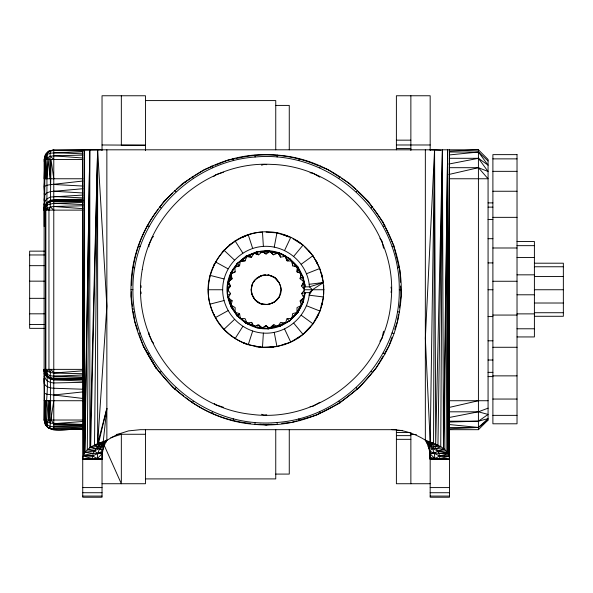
<?xml version="1.0" encoding="UTF-8"?>
<svg xmlns="http://www.w3.org/2000/svg" width="593" height="593" viewBox="0 0 593 593"><rect width="100%" height="100%" fill="white"/><g stroke="black" fill="none" stroke-linecap="round" stroke-linejoin="round"><path stroke-width="0.89" d="M430.17 459.531L434.921 458.634L439.539 455.973L448.145 453.778L449.472 149.807L449.057 456.158L439.539 455.973L429.502 450.932L429.502 449.079L430.162 458.634L449.442 458.634L449.057 456.158L447.545 452.926L449.472 149.807L449.472 459.531L430.17 459.531L430.162 452.162M425.344 149.807L425.344 440.31L427.383 444.09L429.48 444.187L431.593 444.187L433.557 443.253L434.573 149.807L425.344 338.24L430.192 441.963C436.492 444.483 443.646 446.989 447.545 452.926L429.747 453.423L434.921 458.634L439.821 459.531C439.939 454.549 437.856 449.657 434.158 446.314C422.105 436.819 407.517 429.806 391.906 429.68M430.125 457.21L434.921 458.634L434.328 453.4L432.564 448.567L431.185 446.314L427.383 444.09L428.68 447.915L436.24 448.567L440.74 446.722L442.4 149.807L435.699 444.209L434.573 149.807L430.192 441.963L426.367 442.208M102.033 459.531L97.274 458.634L92.656 455.973L83.405 455.298L84.629 452.919L84.569 149.807L84.362 453.437L82.731 149.807L83.405 455.298L82.731 459.531L102.033 459.531C101.914 452.837 103.249 446.018 106.859 440.31L117.192 434.491L128.496 430.896L140.289 429.68L396.391 429.68L396.391 483.732L430.17 483.732M82.916 210.122L44.127 210.122L44.697 206.846L44.838 156.886L45.416 154.654L48.952 151.096L51.05 150.533L102.033 149.807M102.381 449.709L102.389 453.408L97.875 453.4L94.383 450.932L87.29 449.724L89.795 149.807L84.629 452.919C89.765 445.706 98.912 443.171 106.859 440.31L106.859 149.807M102.389 453.408L97.274 458.634L92.323 459.531C91.937 450.502 99.394 443.935 106.859 440.31L105.828 442.2L103.59 442.185L103.234 441.526L106.859 408.451L97.652 443.69L97.623 149.807L89.869 447.804L89.795 149.807L84.91 452.37L94.383 450.932L104.005 446.336L98.045 446.314L94.517 445.084L97.623 149.807L106.859 306.151L97.652 443.69L104.813 444.201M44.127 382.492L44.178 378.512M429.717 453.082L434.328 453.4L437.819 450.932L444.135 449.064L447.633 149.807L447.545 452.926L437.819 450.932L432.564 448.567L429.502 450.932L428.68 447.915L431.185 446.314L440.74 446.722M432.564 448.567L434.158 446.314L437.938 445.21L442.4 149.807L443.445 448.59L447.633 149.807L446.136 450.932L437.819 450.932M103.019 447.53L103.026 449.375L99.631 448.567L95.955 448.567L90.655 447.218L97.623 149.807M320.168 269.304L323.548 282.49L309.435 286.849L305.076 286.849L303.616 288.398C305.64 272.676 293.535 258.652 279.57 253.048C257.221 244.583 230.707 260.312 227.438 283.988C223.665 307.582 244.442 330.36 268.288 328.767C287.331 327.595 303.601 311.673 305.076 292.638L303.616 291.089M82.916 429.68C71.442 426.486 54.074 435.855 45.416 424.833L44.127 420.029L44.697 372.641L44.127 369.365L82.916 369.365M82.916 199.166L53.778 199.7C48.344 199.759 43.786 204.548 44.127 210.004C44.178 205.986 46.847 202.673 50.42 201.079L51.035 159.458L53.778 178.76M260.223 252.003L268.288 250.72L268.221 252.603L262.091 251.602L256.813 251.773L245.584 257.229M256.117 252.877L253.863 253.507L251.573 257.125L246.747 256.665L245.109 260.853L240.84 261.031L237.222 263.403L234.902 267.621L235.176 271.89L231.344 273.788L229.647 276.679M131.357 291.712L131.142 296.292L132.587 306.284M131.661 285.3C131.942 258.163 141.468 231.048 158.064 209.581M252.655 324.097L251.573 322.362L246.925 322.955L245.109 318.634L240.84 318.463L237.222 316.084L231.878 305.988L231.062 305.343L232.137 300.777L228.779 298.123L227.438 295.507L227.779 289.525L229.661 284.277L227.438 283.988L227.779 289.97L230.588 293.476L228.676 297.063L228.676 299.754M304.35 283.135L303.416 281.364L300.058 278.71L301.2 274.359L297.738 266.798L291.578 261.113L287.086 260.853C286.152 252.974 276.145 252.418 270.111 251.602L268.206 251.395M228.416 283.773L228.639 280.489M309.435 292.638C308.078 315.765 286.486 334.726 263.374 333.088C241.158 331.798 222.56 312 222.671 289.747C222.56 267.495 241.158 247.689 263.374 246.399C285.574 244.894 306.507 262.21 309.183 284.299L323.548 282.49L312.422 289.747L309.435 292.638L305.076 292.638L303.26 298.279L303.053 302.474L301.2 305.121L297.738 312.689L291.578 318.374L287.086 318.634L285.455 322.822L279.57 326.439C274.856 325.06 269.771 330.768 266.101 325.453L262.314 327.885L256.813 327.714L253.73 325.809L251.573 322.362M304.52 288.235L304.224 290.362L301.615 293.476L303.631 297.486L303.053 302.474L301.177 304.683L296.974 312.452L292.638 313.638L292.015 317.87L289.68 320.917L285.07 323.044L280.622 322.362L278.154 326.128L268.288 328.767L260.223 327.484M304.654 285.648L304.75 283.921L304.75 285.715M82.916 381.077L53.778 379.787C48.708 379.705 44.178 375.488 44.127 370.343L45.416 374.168L46.921 376.155C48.93 393.085 43.645 410.497 47.455 427.101L48.952 428.391L53.778 428.969L82.916 429.399M228.846 299.769L228.661 297.931C228.335 297.745 232.019 304.187 230.796 306.522L236.348 313.704M249.097 344.985L262.462 347.535L263.374 333.088M323.719 294.284L323.719 285.211M231.374 277.398L230.981 274.589L231.522 273.669M278.339 325.98L270.534 327.736L268.288 328.767L261.869 327.833L258.674 324.675L254.471 326.261L246.154 323.355L240.291 318.078L239.565 313.638L235.073 312.289L235.176 307.597L230.996 305.128M294.158 265.842L297.234 267.399L297.026 271.89C303.935 273.225 303.868 281.46 305.076 286.849L303.26 281.208L303.053 277.02L300.859 273.788M44.697 178.76L44.127 186.543L46.921 185.246L50.42 184.645L82.916 181.028M82.916 379.016L53.778 379.016L50.42 378.416L51.05 378.282L48.248 377.022L45.416 374.168L44.127 369.365L45.416 374.168L46.921 376.155L50.42 378.416L50.42 400.727L48.952 420.029L50.353 423.202L50.064 426.33L50.353 428.48L51.05 428.954M130.986 289.747C130.223 212.338 200.175 147.939 277.257 155.092C354.466 160.725 412.861 235.755 399.371 311.985C388.934 379.639 323.015 430.889 254.938 424.395C186.639 419.54 130.186 358.216 130.986 289.747L132.914 289.747C132.165 366.044 201.116 429.525 277.094 422.475C344.429 417.687 400.075 357.238 399.282 289.747C400.038 213.443 331.079 149.962 255.101 157.012C187.773 161.8 132.128 222.249 132.914 289.747M255.101 422.475L254.938 424.395L277.257 424.395L277.094 422.475M277.094 157.012L277.257 155.092M51.05 150.533L50.353 151.007L50.064 153.157L50.42 184.645M82.916 373.723L53.778 373.019L51.05 369.365L50.064 375.666L50.353 377.815L53.778 379.016L48.952 377.726L45.602 374.072M228.223 283.713L230.796 272.965L235.228 267.035L239.602 265.56L237.222 263.403L234.902 267.621M304.572 285.656L304.75 283.921M228.505 284.099L228.787 281.364L232.137 278.71L230.996 274.359M97.274 458.634C97.237 451.34 101.055 444.587 106.859 440.31M304.424 289.517L304.424 289.962L301.615 286.011L303.601 282.224L301.615 286.011M82.916 382.337L53.778 382.967L50.42 382.47L46.921 380.624L44.697 377.748L44.127 377.852C44.72 391.973 44.149 405.782 45.416 420.029L44.838 422.601L45.416 424.833L48.952 428.391M224.035 300.547L210.011 304.142C198.01 259.934 244.034 218.765 286.634 235.599C323.6 248.897 336.001 299.191 309.442 328.144C283.906 357.994 232.478 351.753 214.829 316.655C195.49 281.416 221.33 234.317 261.572 232.122M82.916 200.76L51.05 201.205L50.353 201.672L50.064 203.822L50.353 206.957L48.952 210.122L48.952 369.365L50.353 372.53L53.778 373.019L82.916 370.81M228.587 297.716L228.676 297.063L227.438 295.507L227.779 289.525L230.588 286.011L228.564 281.994M53.778 400.727L50.353 423.202L82.916 424.395M398.474 314.216L397.436 321.48L394.738 329.285M399.378 307.856L401.068 296.048L400.579 285.974M227.949 283.543L228.216 281.771M301.177 274.804L296.782 266.909L297.738 266.798L300.673 273.669M82.916 378.734L53.778 378.297L50.353 377.815L47.455 376.436L46.921 374.168L47.455 371.151L48.952 369.365M82.916 427.783L53.778 426.856L50.064 426.33L46.921 424.833L47.455 421.823L48.952 420.029L49.071 400.727L48.248 420.029L46.921 400.727M44.127 204.837L44.697 201.739L46.921 198.863L50.42 197.017L82.916 195.067M227.853 290.185L227.438 283.988L230.981 274.589L230.796 272.965L235.621 266.835M274.24 247.081L276.953 232.864L289.895 237.067M321.532 305.803L322.696 301.466M391.009 292.364L391.565 289.747L391.009 287.131M383.538 331.257L382.033 338.321L379.913 341.242M430.192 441.963L425.344 440.31L427.509 442.185L427.175 443.712L429.48 444.187L431.185 446.314L428.25 446.321M82.916 202.376L53.778 203.303L45.416 205.319L44.838 207.557L45.416 210.122L45.416 369.365L44.838 371.93L46.921 374.168L50.064 375.666L53.778 376.192L82.916 377.118M253.144 296.885C261.402 313.274 287.397 300.903 279.763 284.062M44.697 205.853L44.127 208.351L44.697 201.739L44.127 200.212L44.697 194.912L44.127 187.01L44.697 186.172M261.498 327.595L256.813 327.714L257.399 325.186L262.543 327.825M82.916 205.764L53.778 206.475L50.353 206.957L47.455 208.336L45.416 210.122L47.455 203.051L50.42 201.079L53.778 200.471L82.916 200.471M104.687 442.185L100.602 444.187L98.549 443.29L106.859 408.451M232.93 420.726L233.405 418.851M298.79 160.636L299.265 158.768M320.168 310.183L323.548 297.004L309.183 295.188L312.422 289.747L309.435 286.849L309.183 284.299M297.308 267.836L296.582 266.835L292.638 265.849L292.015 261.617L289.68 258.57L284.625 256.421L279.57 253.048L277.287 253.293L273.521 254.82L269.882 251.61L266.101 254.034L262.314 251.61L258.674 254.82L254.249 253.27L246.154 256.132L240.291 261.409L239.565 265.849L235.421 266.909L239.602 265.56M45.416 424.833L46.921 424.833L44.838 422.601L44.127 420.029L44.127 159.458L45.416 154.654L48.952 151.096L53.778 149.807L478.418 149.807L488.069 159.458L488.069 420.029L478.418 429.68L449.286 429.68M44.178 161.296L44.838 156.886L46.921 154.654L50.064 153.157L82.916 151.704M301.214 274.589L300.28 277.947L303.053 277.02L300.058 278.71M48.248 427.694L53.778 429.68L53.778 149.807L48.248 151.801L47.455 152.386L46.921 154.654L47.455 157.671L46.951 159.458L46.921 203.332L45.416 205.319L44.127 210.122L44.838 207.557L46.921 205.319L45.861 204.859L45.602 205.415M321.213 305.721L321.747 304.031L322.184 304.142M252.677 331.05L248.208 344.815C230.062 338.536 215.518 323.548 210.345 304.987M392.047 337.091L389.052 345.763L384.472 353.71M303.52 297.063L305.076 292.638L301.615 293.476M240.291 318.078L246.503 322.451L246.154 323.355L254.701 326.254M287.086 260.853L285.07 256.443L280.622 257.125L278.999 254.516L279.57 253.048C275.745 253.663 271.764 252.136 268.288 250.72L262.543 251.662L266.101 254.034M292.067 317.663L297.738 312.689L296.974 312.452L297.026 307.597L300.859 305.699L297.738 312.689L296.582 312.652L291.578 318.374L292.846 317.559M211.827 413.477L212.598 411.712M319.597 167.775L320.376 166.01M213.806 265.138L214.584 263.492M284.588 250.446L290.755 237.348M316.84 317.64L318.389 314.349M230.306 274.996L231.085 273.38M302.571 284.21L303.601 282.224M291.519 341.65L303.008 334.363L312.948 323.778L319.938 311.058L306.477 305.729M230.366 275.374L231.181 273.951M383.1 356.096L376.229 368.016L372.626 372.182M285.07 323.044L289.68 320.917L292.015 317.87M235.073 338.633L242.826 326.409M49.071 377.541L50.353 377.815L46.921 376.155M192.199 402.855L193.251 401.239M338.944 178.248L339.997 176.632M229.654 276.857L231.018 274.804L228.787 281.364L232.137 278.71M234.895 311.651L230.796 306.522L231.344 305.699L227.438 295.507L230.588 293.476M227.971 289.125L230.588 286.011M253.078 282.564L254.449 280.511M240.18 261.617L246.503 257.036L246.154 256.132L253.863 253.507M160.718 205.845L163.905 201.353L172.533 193.118M285.7 257.036L289.68 258.57L287.961 260.883L285.604 256.843L284.84 256.406M231.062 274.144L231.878 273.499L230.796 272.965L228.787 281.364L231.604 279.125L229.461 278.451M227.438 283.988L228.676 282.424M253.144 282.602L256.769 278.05L262.024 275.523M279.577 296.233C275.374 304.52 264.152 307.078 256.769 301.437M228.935 281.208L228.601 282.224M222.153 252.203L223.309 250.802M293.78 256.28L303.008 245.124L293.053 238.809M308.308 329.382L310.05 327.284M82.916 155.099L53.778 155.803L50.353 156.293L47.455 157.671L45.913 159.458L46.921 154.654L45.861 154.195L47.455 152.386L50.353 151.007L53.778 150.526L82.916 150.867M371.433 373.568L359.425 387.444L339.248 403.344L322.132 412.187M46.921 205.319L47.455 208.336L45.861 210.122L45.861 369.365L46.921 374.168L45.416 374.168M264.93 326.758L266.101 325.453L268.288 328.767L269.467 327.721L277.954 326.217M303.26 298.279L300.28 301.541L303.053 302.474L303.542 297.931L300.058 300.777L301.177 304.683M174.587 389.149L175.899 387.733M356.304 191.761L357.609 190.338M239.565 313.638L237.222 316.084L240.84 318.463M271.52 327.87L269.882 327.885L273.521 324.675L277.287 326.194M228.779 298.123L230.796 306.522L231.522 305.818M285.641 255.894L285.07 256.443L283.536 255.761M176.514 189.315L182.481 183.615L190.998 178.13M285.604 322.644L278.999 324.971L279.57 326.439L284.625 323.074L285.641 323.593M223.887 329.382L234.443 319.471M245.109 260.853L240.84 261.031L246.154 256.132L247.577 256.421M449.286 428.798L478.418 427.449L488.069 418.614L478.418 421.186L449.286 422.06M239.602 313.927L237.222 316.084L234.961 312.088M213.688 176.551L215.704 174.742L223.428 172.229M153.55 236.422L152.208 237.63L148.902 245.057L148.902 246.858M301.022 305.536L297.308 311.651L297.738 312.689L297.145 312.259L297.301 311.866L297.738 312.689M159.473 372.73L160.999 371.544M371.203 207.943L372.723 206.757M270.704 327.595L274.151 324.927M449.286 427.464L478.418 427.449L488.069 420.029M229.187 245.124L230.662 244.057M301.237 264.219L312.948 255.709L304.253 246.451M297.864 338.099L300.065 336.498M297.145 267.228L297.738 266.798L291.363 261.031M251.573 257.125L247.363 256.406L254.701 253.233L256.813 251.773L261.869 251.654M262.113 275.36L254.901 279.822C251.41 284.544 249.868 290.792 252.625 296.233L251.143 289.747L252.625 283.254L251.573 286.167L251.573 293.327L254.901 299.665L260.794 303.735L267.903 304.594L274.596 302.052L279.347 296.693L281.06 289.747C280.504 283.387 276.709 277.027 270.163 275.486M46.921 203.332L48.952 201.768L45.861 204.859L47.455 203.051L50.353 201.672L53.778 201.19L82.916 201.538M192.51 177.159L194.074 176.143M195.594 175.172L204.081 169.709L213.443 165.944M90.655 447.218L98.045 446.314L105.828 442.2M245.613 256.947L247.162 256.05M319.805 402.35L312.763 406.413L310.072 406.694M257.577 277.591L260.794 275.76L266.101 274.789M215.355 317.64L228.038 310.665M315.869 260.312L317.596 264.56M237.222 263.403L241.047 260.994M147.272 354.051L148.969 353.131M383.234 226.356L384.931 225.436M320.502 413.032L316.432 415.137L298.828 420.318M230.796 306.522L231.878 305.988M285.522 344.096L283.995 344.815L283.854 344.385L285.478 343.947M243.063 237.141L245.91 235.903L242.93 236.866M215.148 165.262L227.92 160.14L234.22 158.917M306.477 273.758L319.938 268.429L312.948 255.709M488.069 408.162L478.418 411.809L448.931 417.546M269.882 251.61L268.288 250.72M277.947 253.27L279.57 253.048L280.622 257.125L278.339 253.507L277.502 253.233M261.661 251.758L262.729 251.766M138.31 333.614L140.133 332.992M392.069 246.503L393.893 245.873M261.535 165.217L264.085 164.387L266.739 164.669M277.732 326.261L278.473 325.809L279.57 326.439M110.809 437.641L121.335 434.269L145.463 434.269M297.071 420.837L291.793 422.394L281.749 423.365M53.778 200.471L48.952 201.768L50.353 201.672M449.057 456.158L439.798 458.634L449.472 459.531M235.176 271.89L230.796 272.965L230.981 274.589M448.931 174.461L478.418 167.7L488.069 171.496L478.418 158.309L449.286 158.294M448.931 407.502L478.418 400.727M245.584 322.258L253.73 325.809L247.355 323.081L246.154 323.355L241.047 318.493M98.549 443.29L103.59 442.185M268.636 424.306L266.101 424.855L263.559 424.306M236.021 158.568C263.285 151.904 292.898 154.343 318.53 165.855M448.931 164.031L478.418 158.309L488.069 165.173L478.418 152.023L449.286 152.016M83.405 455.298L93.294 453.4L97.875 453.4L102.448 452.533M267.917 347.535L273.299 346.853M132.825 311.985L134.73 311.666M397.466 267.821L399.371 267.502M94.517 445.084L100.602 444.187M229.595 301.14L232.137 300.777M269.659 251.662L270.704 251.892M87.29 449.724L95.955 448.567L104.45 444.958L104.45 443.112L104.45 444.958L102.715 444.187M257.051 232.634L258.859 232.412M269.733 347.535L273.343 347.083M260.794 275.76L269.43 275.159L267.895 274.989M262.773 275.159L265.264 274.878M44.697 393.315L46.921 394.249L53.778 394.997L82.916 391.906M266.739 414.818L264.085 415.1L261.535 414.277M82.916 188.722L50.42 191.591L46.921 192.888L44.697 194.912L44.127 193.852M449.286 154.943L478.418 152.023L488.069 160.94M271.698 424.329L266.22 424.855L259.83 424.254M82.731 459.531L92.338 458.634L83.265 456.002L92.656 455.973L102.708 451.103L99.631 448.567M269.437 328.255L271.223 328.122M82.916 421.482L53.778 423.684L51.05 420.029L50.42 400.727M48.952 151.096L50.353 151.007M262.462 347.535L276.041 346.683M449.286 151.133L478.418 149.807L478.418 429.68M240.84 261.031L243.071 260.927M53.778 376.192L82.916 374.984M53.778 379.787L82.916 379.32M53.778 378.297L82.916 377.949M53.778 426.856L82.916 426.523M53.778 428.969L82.916 428.62M116.739 434.328L121.335 434.269L121.335 483.732L103.886 444.617M184.853 182.088L185.616 182.088L185.616 181.599M145.463 100.588L275.752 100.588L275.752 149.807M275.752 105.413L289.265 105.413L289.265 149.807M396.391 140.156L410.867 140.156M102.033 144.981L145.463 145.218L122.225 145.218M396.391 144.981L430.17 144.981M396.391 148.509L410.867 148.509M45.416 154.654L46.921 154.654L45.513 159.458L44.935 178.76L44.86 159.458L44.127 178.76L82.916 178.76M492.894 158.872L517.022 158.872M44.127 159.458L82.916 159.458M449.286 167.686L478.418 167.7L488.069 178.76L449.286 178.76M492.894 171.34L517.022 171.34M492.894 191.25L517.022 191.25M488.069 202.888L492.894 202.888M488.069 207.135L492.894 207.135M492.894 217.349L517.022 217.349M488.069 219.477L492.894 219.477M488.069 238.69L492.894 238.69M517.022 241.492L534.397 241.492L534.397 336.943L517.022 336.943M517.022 245.658L534.397 245.658M492.894 247.993L517.022 247.993M44.423 251.143L29.65 251.143L29.65 328.352L44.423 328.352M29.65 254.96L44.423 254.96M517.022 257.458L534.397 257.458M488.069 262.907L492.894 262.907M534.397 263.203L563.35 263.203L563.35 316.284L534.397 316.284M29.65 265.671L44.423 265.671M534.397 266.761L563.35 266.761M517.022 274.833L534.397 274.833M534.397 276.471L563.35 276.471M29.65 281.156L44.423 281.156M492.894 281.26L517.022 281.26M208.195 289.747L222.671 289.747M304.446 289.747L324.008 289.747M399.282 289.747L401.216 289.747M488.069 289.747L492.894 289.747M534.397 289.747L563.35 289.747M517.022 294.788L534.397 294.788M29.65 298.331L44.423 298.331M534.397 303.016L563.35 303.016M534.397 312.726L563.35 312.726M29.65 313.816L44.423 313.816M517.022 313.875L534.397 313.875M492.894 315.061L517.022 315.061M488.069 316.588L492.894 316.588M29.65 324.527L44.423 324.527M517.022 328.781L534.397 328.781M488.069 340.797L492.894 340.797M492.894 347.276L517.022 347.276M488.069 360.018L492.894 360.018M488.069 372.352L492.894 372.352M492.894 375.866L517.022 375.866M488.069 376.607L492.894 376.607M492.894 399.052L517.022 399.052M44.127 400.727L82.916 400.727M449.286 400.727L488.069 400.727M449.286 411.809L478.418 411.809L488.069 414.44L478.418 421.186L449.286 421.2M492.894 415.367L517.022 415.367M44.127 420.029L82.916 420.029M396.391 430.422L402.721 430.422M396.391 432.512L409.051 432.512M410.867 434.506L416.382 434.506M396.391 435.64L410.867 435.64M396.391 439.331L410.867 439.331M82.761 458.634L102.04 458.634M275.752 474.081L289.265 474.081L289.265 429.68M145.463 478.907L275.752 478.907L275.752 429.68M102.033 483.732L145.463 483.732L145.463 429.68M82.731 487.587L102.033 487.587M430.17 487.587L449.472 487.587M82.731 492.724L102.033 492.724M430.17 492.724L449.472 492.724M82.731 496.074L102.033 496.074M430.17 496.074L449.472 496.074M82.916 424.818L53.778 424.766L82.916 425.692M447.885 453.423L438.902 453.4L448.145 453.778M439.539 455.973L448.99 455.98L449.472 149.807L449.472 497.238L430.17 497.238L430.17 451.829M53.778 199.7L82.916 200.167M82.916 389.23L53.778 388.245C50.146 388.096 45.594 387.051 44.127 383.308M53.778 152.631L82.916 153.839M53.778 203.303L82.916 204.503M430.17 149.807L441.088 150.311M53.778 196.52L82.916 197.906M53.778 184.49L82.916 186.046M53.778 191.242L82.916 192.977M266.087 232.182L276.953 232.864M436.24 448.567L444.135 449.064M53.778 155.803L82.916 158.012M53.778 206.475L82.916 208.677M268.54 251.173L270.326 251.306M250.698 423.387C227.097 421.26 203.792 411.95 185.216 397.243M449.286 424.536L478.418 427.449M310.072 172.793L312.763 173.074L319.805 177.144M428.161 445.995L431.185 446.314L431.593 444.187L437.938 445.21M53.778 394.997L82.916 398.459M84.91 452.37L93.294 453.4M256.154 346.742L261.565 347.424M254.471 253.226L254.908 253.293M132.825 267.502L134.73 267.821M397.466 311.666L399.371 311.985M50.42 201.079L51.05 201.205M298.739 272.246L297.026 271.89L297.738 266.798L296.582 266.835L292.015 261.617L292.638 265.849M433.557 443.253L428.613 442.185L429.48 444.187L427.509 442.185M270.111 251.602L278.473 253.678M210.011 275.345L224.035 278.947M247.355 323.081L246.503 322.451M254.041 326.128L256.813 327.714M244.42 343.102L245.91 343.592M223.428 407.258L215.704 404.752L214.362 403.544M138.31 245.873L140.133 246.503M392.069 332.992L393.893 333.614M288.524 236.555L283.854 235.11L283.995 234.672L288.791 236.933M267.903 274.893L274.596 277.435L279.577 283.254L275.426 278.05L270.178 275.523M254.701 253.233L257.399 254.301L256.813 251.773L258.674 254.82M243.137 342.806L245.672 343.814M320.235 166.529L327.907 169.591L338.714 176.529M50.353 372.53L47.455 371.151L45.861 369.365M50.353 423.202L47.455 421.823L45.861 420.029L45.602 400.727L45.416 420.029L46.921 424.833M50.353 428.48L47.455 427.101L45.861 425.3M147.272 225.436L148.969 226.356M383.234 353.131L384.931 354.051M215.355 261.847L228.038 268.822M246.747 322.822L247.133 323.044M245.613 322.548L247.162 323.437M262.543 251.662L263.262 252.121M341.805 178.508L349.522 183.459L355.503 189.152M47.455 157.671L50.086 159.458L50.42 178.76M297.13 240.854L300.807 243.523M301.237 315.268L312.948 323.778M230.662 335.43L232.13 336.498M159.473 206.757L160.999 207.943M371.203 371.544L372.723 372.73M183.771 396.109L172.948 387.614L156.107 368.216L148.302 354.718M287.086 318.634L289.68 320.917M153.55 343.065L152.208 341.857L148.902 334.437L148.902 332.629M50.353 156.293L53.778 159.458M53.778 210.122L50.353 206.957L48.248 210.122L47.455 208.336M223.887 250.105L234.443 260.016M358.165 191.687L368.134 201.168L372.397 207.142M270.534 251.758L273.521 254.82M174.587 190.338L175.899 191.761M356.304 387.733L357.609 389.149M237.311 314.535L238.438 315.787M45.861 374.628L47.455 376.436M308.894 250.802L311.206 253.604M293.78 323.207L303.008 334.363M304.342 283.424L303.542 281.556M379.913 238.245L382.033 241.166L383.538 248.237M373.457 208.64L383.048 222.079L384.961 226.252M253.078 296.923L254.901 299.665M192.199 176.632L193.251 178.248M338.944 401.239L339.997 402.855M278.339 253.507L278.999 254.516M235.073 240.854L242.826 253.078M289.68 258.57L292.067 261.824M149.962 357.579L156.233 368.357L148.813 355.57M139.333 334.719L143.247 345.986L147.42 353.176M143.247 345.986L148.168 354.495M230.692 305.306L231.47 306.915M303.416 281.364L305.076 286.849M284.588 329.041L290.755 342.139L276.953 346.623L274.24 332.406M213.806 314.349L214.584 315.995M385.724 227.92L393.745 245.435L399.823 270.393L400.401 282.305M211.827 166.01L212.598 167.775M319.597 411.712L320.376 413.477M316.84 261.847L317.863 264.419M137.828 330.383L134.826 321.717L133.507 312.637M321.621 273.618L322.696 278.021M248.208 234.672L252.677 248.437M228.935 298.279L231.018 304.683M45.416 369.365L46.921 374.168M303.69 280.496L304.483 283.061M44.838 156.886L45.513 159.458L46.921 178.76L48.203 159.458L50.123 178.76M232.93 158.768L233.405 160.636M298.79 418.851L299.265 420.726M44.697 373.634L44.127 370.536L44.697 377.748L44.127 373.234M132.854 308.101L133.114 309.917M254.938 155.092L255.101 157.012M44.127 376.006L44.193 376.918M262.462 231.952L263.374 246.399M44.127 203.481L44.178 226.533M430.155 452.162L430.162 458.634M428.865 446.737L428.865 448.59M430.17 150.533L430.17 95.762L396.391 95.762L396.391 149.807M410.867 95.762L410.867 150.496M410.867 432.512L410.867 483.732M145.463 150.652L145.463 95.762L102.033 95.762L102.033 150.533M141.06 285.73L141.06 287.516M141.06 291.971L141.06 293.757M121.335 95.762L121.335 145.218M102.033 454.268L102.033 497.238L82.731 497.238L82.731 149.807M142.261 269.622C130.037 337.802 182.081 407.057 250.98 414.292C319.597 423.758 386.703 368.965 391.158 299.843C397.851 230.892 340.404 166.047 271.149 164.38C209.633 161.059 151.311 208.684 142.261 269.622M517.022 154.632L492.894 154.632L492.894 423.795L517.022 423.795L517.022 154.632"/></g></svg>
